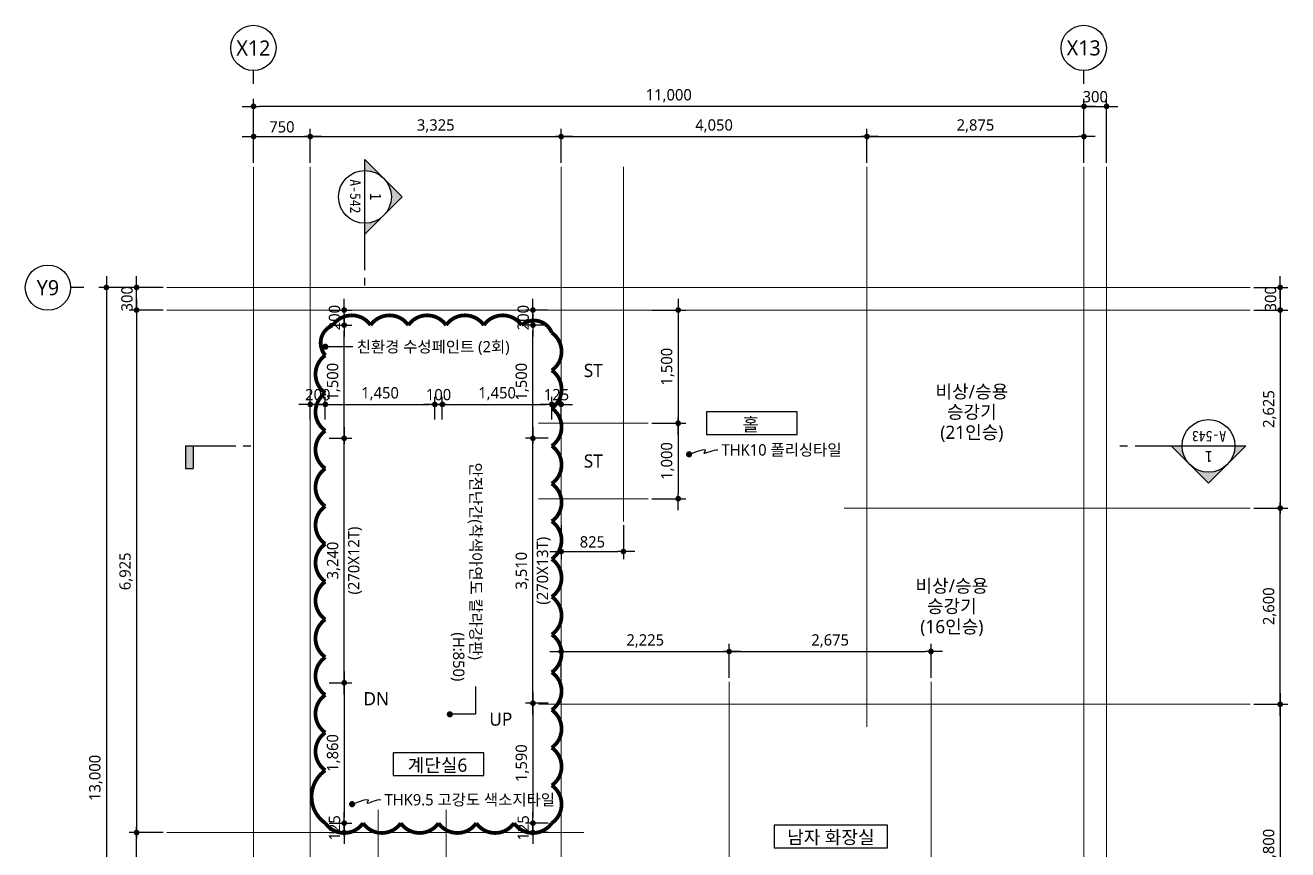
# Model space of a CAD drawing. Header units: millimetres. Extents: x 1424731 to 1631737, y 707248 to 849681.
# Drawn here: x 1550731 to 1567456, y 718066 to 728994 of the extents above; entities that cross this region are included whole.
import ezdxf
from ezdxf.enums import TextEntityAlignment as Align

# ---------------------------------------------------------------- set-up
doc = ezdxf.new("R2010")
doc.units = ezdxf.units.MM
doc.header["$MEASUREMENT"] = 0
doc.linetypes.add('CEN', pattern=[62, 60, -1, 0, -1])
doc.layers.get('0').update_dxf_attribs({"linetype": 'CONTINUOUS'})
for name, color, linetype, lineweight in [('A-AXIS-BUBL', 7, 'CONTINUOUS', 25), ('A-CNTL', 1, 'CEN', 15), ('A-DIMS', 7, 'CONTINUOUS', 25), ('A-MKXS-LEAD', 7, 'CONTINUOUS', 25), ('A-MKXS-MAK1', 3, 'CONTINUOUS', 25), ('A-MKXS-TEXT1', 3, 'CONTINUOUS', 25), ('A-MKXS-TEXT2', 7, 'CONTINUOUS', 25), ('A-MKXX-NAME', 3, 'CONTINUOUS', 25), ('A-MKXX-SYMB', 7, 'CONTINUOUS', 25), ('A-XXXX-TXT2', 3, 'CONTINUOUS', 25), ('REV-202205', 20, 'CONTINUOUS', 25)]:
    doc.layers.add(name, color=color, linetype=linetype, lineweight=lineweight)
doc.styles.add('HY울릉도L', font='')
doc.styles.add('돋움체', font='')
doc.styles.add('맑은고딕', font='malgun.ttf')
doc.styles.get('HY울릉도L').set_extended_font_data('HYwulM')
doc.styles.get('돋움체').set_extended_font_data('DotumChe')
doc.dimstyles.new('CDIM', dxfattribs={"dimtxt": 3, "dimasz": 1.5, "dimexe": 2, "dimexo": 1, "dimgap": 1, "dimtad": 1, "dimdec": 0, "dimrnd": 0.5, "dimzin": 0, "dimdsep": 32, "dimlunit": 6, "dimtxsty": 'HY울릉도L', "dimblk1": '_CIDOT', "dimblk2": '_CIDOT', "dimsah": 1, "dimcen": 5.5, "dimclrd": 2, "dimclre": 2, "dimclrt": 7, "dimadec": 0, "dimazin": 0, "dimtfac": 1, "dimtdec": 0, "dimtix": 1, "dimtmove": 2, "dimatfit": 1, "dimldrblk": '_CIDOT', "dimfxl": 1, "dimtolj": 1, "dimtzin": 0, "dimlwd": -1, "dimarcsym": 0})

# ---------------------------------------------------------------- blocks, each defined once
blk = doc.blocks.new('_CIDOT')
at = {"color": 0, "linetype": 'ByBlock'}
blk.add_line((2, 0), (-1, 0), dxfattribs=at)
at = {"color": 0, "linetype": 'ByBlock', "const_width": 0.5}
blk.add_lwpolyline([(-0.25, 0, 1), (0.25, 0, 1)], format="xyb", close=True, dxfattribs=at)
blk = doc.blocks.new('*D1087')
at = {"layer": 'A-DIMS', "lineweight": -2, "transparency": 16777216}
for p, q in [((13250, -300), (13700, -300)), ((13250, -2925), (13700, -2925))]:
    blk.add_line(p, q, dxfattribs=at)
at = {"layer": 'A-DIMS', "transparency": 16777216}
blk.add_line((13600, -375), (13600, -2850), dxfattribs=at)
at = {"layer": 'A-DIMS', "transparency": 16777216, "xscale": 75, "yscale": 75, "zscale": 75}
for p, rotation in [((13600, -300), 90), ((13600, -2925), 270)]:
    blk.add_blockref('_CIDOT', p, dxfattribs=dict(at, rotation=rotation))
at = {"layer": 'A-DIMS', "color": 3, "transparency": 16777216, "insert": (13460, -1612), "char_height": 150, "attachment_point": 5, "rotation": 90, "style": '맑은고딕'}
blk.add_mtext('\\A1;2,625', dxfattribs=at)
blk = doc.blocks.new('*D1088')
at = {"layer": 'A-DIMS', "transparency": 16777216}
for p, q in [((13600, 75), (13600, 150)), ((13600, 0), (13600, -300)), ((13600, -375), (13600, -450))]:
    blk.add_line(p, q, dxfattribs=at)
at = {"layer": 'A-DIMS', "lineweight": -2, "transparency": 16777216}
for p, q in [((13250, 0), (13700, 0)), ((13250, -300), (13700, -300))]:
    blk.add_line(p, q, dxfattribs=at)
at = {"layer": 'A-DIMS', "transparency": 16777216, "xscale": 75, "yscale": 75, "zscale": 75}
for p, rotation in [((13600, 0), 270), ((13600, -300), 90)]:
    blk.add_blockref('_CIDOT', p, dxfattribs=dict(at, rotation=rotation))
at = {"layer": 'A-DIMS', "color": 3, "transparency": 16777216, "insert": (13473, -150), "char_height": 150, "attachment_point": 5, "rotation": 90, "style": '맑은고딕'}
blk.add_mtext('\\A1;300', dxfattribs=at)
blk = doc.blocks.new('*D1089')
at = {"layer": 'A-DIMS', "lineweight": -2, "transparency": 16777216}
for p, q in [((13250, -5525), (13700, -5525)), ((13250, -9325), (13700, -9325))]:
    blk.add_line(p, q, dxfattribs=at)
at = {"layer": 'A-DIMS', "transparency": 16777216}
blk.add_line((13600, -5600), (13600, -9250), dxfattribs=at)
at = {"layer": 'A-DIMS', "transparency": 16777216, "xscale": 75, "yscale": 75, "zscale": 75}
for p, rotation in [((13600, -5525), 90), ((13600, -9325), 270)]:
    blk.add_blockref('_CIDOT', p, dxfattribs=dict(at, rotation=rotation))
at = {"layer": 'A-DIMS', "color": 3, "transparency": 16777216, "insert": (13460, -7425), "char_height": 150, "attachment_point": 5, "rotation": 90, "style": '맑은고딕'}
blk.add_mtext('\\A1;3,800', dxfattribs=at)
blk = doc.blocks.new('*D1090')
at = {"layer": 'A-DIMS', "lineweight": -2, "transparency": 16777216}
for p, q in [((-1200, 0), (-2050, 0)), ((-1200, -13000), (-2050, -13000))]:
    blk.add_line(p, q, dxfattribs=at)
at = {"layer": 'A-DIMS', "transparency": 16777216}
blk.add_line((-1950, -75), (-1950, -12925), dxfattribs=at)
at = {"layer": 'A-DIMS', "transparency": 16777216, "xscale": 75, "yscale": 75, "zscale": 75}
for p, rotation in [((-1950, 0), 90), ((-1950, -13000), 270)]:
    blk.add_blockref('_CIDOT', p, dxfattribs=dict(at, rotation=rotation))
at = {"layer": 'A-DIMS', "color": 3, "transparency": 16777216, "insert": (-2090, -6500), "char_height": 150, "attachment_point": 5, "rotation": 90, "style": '맑은고딕'}
blk.add_mtext('\\A1;13,000', dxfattribs=at)
blk = doc.blocks.new('*D1091')
at = {"layer": 'A-DIMS', "lineweight": -2, "transparency": 16777216}
for p, q in [((-1200, -300), (-1650, -300)), ((-1200, -7225), (-1650, -7225))]:
    blk.add_line(p, q, dxfattribs=at)
at = {"layer": 'A-DIMS', "transparency": 16777216}
blk.add_line((-1550, -375), (-1550, -7150), dxfattribs=at)
at = {"layer": 'A-DIMS', "transparency": 16777216, "xscale": 75, "yscale": 75, "zscale": 75}
for p, rotation in [((-1550, -300), 90), ((-1550, -7225), 270)]:
    blk.add_blockref('_CIDOT', p, dxfattribs=dict(at, rotation=rotation))
at = {"layer": 'A-DIMS', "color": 3, "transparency": 16777216, "insert": (-1690, -3762), "char_height": 150, "attachment_point": 5, "rotation": 90, "style": '맑은고딕'}
blk.add_mtext('\\A1;6,925', dxfattribs=at)
blk = doc.blocks.new('*D1094')
at = {"layer": 'A-DIMS', "transparency": 16777216}
for p, q in [((10925, 2400), (10850, 2400)), ((11000, 2400), (11300, 2400)), ((11375, 2400), (11450, 2400))]:
    blk.add_line(p, q, dxfattribs=at)
at = {"layer": 'A-DIMS', "lineweight": -2, "transparency": 16777216}
for p, q in [((11000, 1650), (11000, 2500)), ((11300, 1650), (11300, 2500))]:
    blk.add_line(p, q, dxfattribs=at)
at = {"layer": 'A-DIMS', "transparency": 16777216, "xscale": 75, "yscale": 75, "zscale": 75}
blk.add_blockref('_CIDOT', (11000, 2400), dxfattribs=at)
at = {"layer": 'A-DIMS', "transparency": 16777216, "xscale": 75, "yscale": 75, "zscale": 75, "rotation": 180}
blk.add_blockref('_CIDOT', (11300, 2400), dxfattribs=at)
at = {"layer": 'A-DIMS', "color": 3, "transparency": 16777216, "insert": (11150, 2527), "char_height": 150, "attachment_point": 5, "style": '맑은고딕'}
blk.add_mtext('\\A1;300', dxfattribs=at)
blk = doc.blocks.new('*D1095')
at = {"layer": 'A-DIMS', "lineweight": -2, "transparency": 16777216}
for p, q in [((8125, 1650), (8125, 2100)), ((11000, 1650), (11000, 2100))]:
    blk.add_line(p, q, dxfattribs=at)
at = {"layer": 'A-DIMS', "transparency": 16777216}
blk.add_line((8200, 2000), (10925, 2000), dxfattribs=at)
at = {"layer": 'A-DIMS', "transparency": 16777216, "xscale": 75, "yscale": 75, "zscale": 75, "rotation": 180}
blk.add_blockref('_CIDOT', (8125, 2000), dxfattribs=at)
at = {"layer": 'A-DIMS', "transparency": 16777216, "xscale": 75, "yscale": 75, "zscale": 75}
blk.add_blockref('_CIDOT', (11000, 2000), dxfattribs=at)
at = {"layer": 'A-DIMS', "color": 3, "transparency": 16777216, "insert": (9563, 2140), "char_height": 150, "attachment_point": 5, "style": '맑은고딕'}
blk.add_mtext('\\A1;2,875', dxfattribs=at)
blk = doc.blocks.new('*D1096')
at = {"layer": 'A-DIMS', "lineweight": -2, "transparency": 16777216}
for p, q in [((4075, 1650), (4075, 2100)), ((8125, 1650), (8125, 2100))]:
    blk.add_line(p, q, dxfattribs=at)
at = {"layer": 'A-DIMS', "transparency": 16777216}
blk.add_line((4150, 2000), (8050, 2000), dxfattribs=at)
at = {"layer": 'A-DIMS', "transparency": 16777216, "xscale": 75, "yscale": 75, "zscale": 75, "rotation": 180}
blk.add_blockref('_CIDOT', (4075, 2000), dxfattribs=at)
at = {"layer": 'A-DIMS', "transparency": 16777216, "xscale": 75, "yscale": 75, "zscale": 75}
blk.add_blockref('_CIDOT', (8125, 2000), dxfattribs=at)
at = {"layer": 'A-DIMS', "color": 3, "transparency": 16777216, "insert": (6100, 2140), "char_height": 150, "attachment_point": 5, "style": '맑은고딕'}
blk.add_mtext('\\A1;4,050', dxfattribs=at)
blk = doc.blocks.new('*D1097')
at = {"layer": 'A-DIMS', "lineweight": -2, "transparency": 16777216}
for p, q in [((750, 1650), (750, 2100)), ((4075, 1650), (4075, 2100))]:
    blk.add_line(p, q, dxfattribs=at)
at = {"layer": 'A-DIMS', "transparency": 16777216}
blk.add_line((825, 2000), (4000, 2000), dxfattribs=at)
at = {"layer": 'A-DIMS', "transparency": 16777216, "xscale": 75, "yscale": 75, "zscale": 75, "rotation": 180}
blk.add_blockref('_CIDOT', (750, 2000), dxfattribs=at)
at = {"layer": 'A-DIMS', "transparency": 16777216, "xscale": 75, "yscale": 75, "zscale": 75}
blk.add_blockref('_CIDOT', (4075, 2000), dxfattribs=at)
at = {"layer": 'A-DIMS', "color": 3, "transparency": 16777216, "insert": (2413, 2140), "char_height": 150, "attachment_point": 5, "style": '맑은고딕'}
blk.add_mtext('\\A1;3,325', dxfattribs=at)
blk = doc.blocks.new('*D1098')
at = {"layer": 'A-DIMS', "lineweight": -2, "transparency": 16777216}
for p, q in [((0, 1650), (0, 2100)), ((750, 1650), (750, 2100))]:
    blk.add_line(p, q, dxfattribs=at)
at = {"layer": 'A-DIMS', "transparency": 16777216}
blk.add_line((75, 2000), (675, 2000), dxfattribs=at)
at = {"layer": 'A-DIMS', "transparency": 16777216, "xscale": 75, "yscale": 75, "zscale": 75, "rotation": 180}
blk.add_blockref('_CIDOT', (0, 2000), dxfattribs=at)
at = {"layer": 'A-DIMS', "transparency": 16777216, "xscale": 75, "yscale": 75, "zscale": 75}
blk.add_blockref('_CIDOT', (750, 2000), dxfattribs=at)
at = {"layer": 'A-DIMS', "color": 3, "transparency": 16777216, "insert": (375, 2127), "char_height": 150, "attachment_point": 5, "style": '맑은고딕'}
blk.add_mtext('\\A1;750', dxfattribs=at)
blk = doc.blocks.new('*D1099')
at = {"layer": 'A-DIMS', "lineweight": -2, "transparency": 16777216}
for p, q in [((0, 1650), (0, 2500)), ((11000, 1650), (11000, 2500))]:
    blk.add_line(p, q, dxfattribs=at)
at = {"layer": 'A-DIMS', "transparency": 16777216}
blk.add_line((10925, 2400), (75, 2400), dxfattribs=at)
at = {"layer": 'A-DIMS', "transparency": 16777216, "xscale": 75, "yscale": 75, "zscale": 75, "rotation": 180}
blk.add_blockref('_CIDOT', (0, 2400), dxfattribs=at)
at = {"layer": 'A-DIMS', "transparency": 16777216, "xscale": 75, "yscale": 75, "zscale": 75}
blk.add_blockref('_CIDOT', (11000, 2400), dxfattribs=at)
at = {"layer": 'A-DIMS', "color": 3, "transparency": 16777216, "insert": (5500, 2540), "char_height": 150, "attachment_point": 5, "style": '맑은고딕'}
blk.add_mtext('\\A1;11,000', dxfattribs=at)
blk = doc.blocks.new('*D1101')
at = {"layer": 'A-DIMS', "lineweight": -2, "transparency": 16777216}
for p, q in [((13250, -2925), (13700, -2925)), ((13250, -5525), (13700, -5525))]:
    blk.add_line(p, q, dxfattribs=at)
at = {"layer": 'A-DIMS', "transparency": 16777216}
blk.add_line((13600, -5450), (13600, -3000), dxfattribs=at)
at = {"layer": 'A-DIMS', "transparency": 16777216, "xscale": 75, "yscale": 75, "zscale": 75}
for p, rotation in [((13600, -2925), 90), ((13600, -5525), 270)]:
    blk.add_blockref('_CIDOT', p, dxfattribs=dict(at, rotation=rotation))
at = {"layer": 'A-DIMS', "color": 3, "transparency": 16777216, "insert": (13460, -4225), "char_height": 150, "attachment_point": 5, "rotation": 90, "style": '맑은고딕'}
blk.add_mtext('\\A1;2,600', dxfattribs=at)
blk = doc.blocks.new('*D1104')
at = {"layer": 'A-DIMS', "lineweight": -2, "transparency": 16777216}
for p, q in [((-1200, -7225), (-1650, -7225)), ((-1200, -8450), (-1650, -8450))]:
    blk.add_line(p, q, dxfattribs=at)
at = {"layer": 'A-DIMS', "transparency": 16777216}
blk.add_line((-1550, -8375), (-1550, -7300), dxfattribs=at)
at = {"layer": 'A-DIMS', "transparency": 16777216, "xscale": 75, "yscale": 75, "zscale": 75}
for p, rotation in [((-1550, -7225), 90), ((-1550, -8450), 270)]:
    blk.add_blockref('_CIDOT', p, dxfattribs=dict(at, rotation=rotation))
at = {"layer": 'A-DIMS', "color": 3, "transparency": 16777216, "insert": (-1690, -7838), "char_height": 150, "attachment_point": 5, "rotation": 90, "style": '맑은고딕'}
blk.add_mtext('\\A1;1,225', dxfattribs=at)
blk = doc.blocks.new('*D1105')
at = {"layer": 'A-DIMS', "lineweight": -2, "transparency": 16777216}
for p, q in [((5275, -1800), (5725, -1800)), ((5275, -2800), (5725, -2800))]:
    blk.add_line(p, q, dxfattribs=at)
at = {"layer": 'A-DIMS', "transparency": 16777216}
blk.add_line((5625, -1875), (5625, -2725), dxfattribs=at)
at = {"layer": 'A-DIMS', "transparency": 16777216, "xscale": 75, "yscale": 75, "zscale": 75}
for p, rotation in [((5625, -1800), 90), ((5625, -2800), 270)]:
    blk.add_blockref('_CIDOT', p, dxfattribs=dict(at, rotation=rotation))
at = {"layer": 'A-DIMS', "color": 3, "transparency": 16777216, "insert": (5485, -2300), "char_height": 150, "attachment_point": 5, "rotation": 90, "style": '맑은고딕'}
blk.add_mtext('\\A1;1,000', dxfattribs=at)
blk = doc.blocks.new('*D1106')
at = {"layer": 'A-DIMS', "lineweight": -2, "transparency": 16777216}
for p, q in [((5275, -300), (5725, -300)), ((5275, -1800), (5725, -1800))]:
    blk.add_line(p, q, dxfattribs=at)
at = {"layer": 'A-DIMS', "transparency": 16777216}
blk.add_line((5625, -375), (5625, -1725), dxfattribs=at)
at = {"layer": 'A-DIMS', "transparency": 16777216, "xscale": 75, "yscale": 75, "zscale": 75}
for p, rotation in [((5625, -300), 90), ((5625, -1800), 270)]:
    blk.add_blockref('_CIDOT', p, dxfattribs=dict(at, rotation=rotation))
at = {"layer": 'A-DIMS', "color": 3, "transparency": 16777216, "insert": (5485, -1050), "char_height": 150, "attachment_point": 5, "rotation": 90, "style": '맑은고딕'}
blk.add_mtext('\\A1;1,500', dxfattribs=at)
blk = doc.blocks.new('*D1107')
at = {"layer": 'A-DIMS', "lineweight": -2, "transparency": 16777216}
for p, q in [((4075, -3150), (4075, -3600)), ((4900, -3150), (4900, -3600))]:
    blk.add_line(p, q, dxfattribs=at)
at = {"layer": 'A-DIMS', "transparency": 16777216}
blk.add_line((4150, -3500), (4825, -3500), dxfattribs=at)
at = {"layer": 'A-DIMS', "transparency": 16777216, "xscale": 75, "yscale": 75, "zscale": 75, "rotation": 180}
blk.add_blockref('_CIDOT', (4075, -3500), dxfattribs=at)
at = {"layer": 'A-DIMS', "transparency": 16777216, "xscale": 75, "yscale": 75, "zscale": 75}
blk.add_blockref('_CIDOT', (4900, -3500), dxfattribs=at)
at = {"layer": 'A-DIMS', "color": 3, "transparency": 16777216, "insert": (4488, -3373), "char_height": 150, "attachment_point": 5, "style": '맑은고딕'}
blk.add_mtext('\\A1;825', dxfattribs=at)
blk = doc.blocks.new('*D1110')
at = {"layer": 'A-DIMS', "lineweight": -2, "transparency": 16777216}
for p, q in [((-1200, 0), (-1650, 0)), ((-1200, -300), (-1650, -300))]:
    blk.add_line(p, q, dxfattribs=at)
at = {"layer": 'A-DIMS', "transparency": 16777216}
for p, q in [((-1550, 75), (-1550, 150)), ((-1550, -300), (-1550, 0)), ((-1550, -375), (-1550, -450))]:
    blk.add_line(p, q, dxfattribs=at)
at = {"layer": 'A-DIMS', "transparency": 16777216, "xscale": 75, "yscale": 75, "zscale": 75}
for p, rotation in [((-1550, 0), 270), ((-1550, -300), 90)]:
    blk.add_blockref('_CIDOT', p, dxfattribs=dict(at, rotation=rotation))
at = {"layer": 'A-DIMS', "color": 3, "transparency": 16777216, "insert": (-1677, -150), "char_height": 150, "attachment_point": 5, "rotation": 90, "style": '맑은고딕'}
blk.add_mtext('\\A1;300', dxfattribs=at)
blk = doc.blocks.new('*D1111')
at = {"layer": 'A-DIMS', "lineweight": -2, "transparency": 16777216}
for p, q in [((4075, -5175), (4075, -4725)), ((6300, -5175), (6300, -4725))]:
    blk.add_line(p, q, dxfattribs=at)
at = {"layer": 'A-DIMS', "transparency": 16777216}
blk.add_line((4150, -4825), (6225, -4825), dxfattribs=at)
at = {"layer": 'A-DIMS', "transparency": 16777216, "xscale": 75, "yscale": 75, "zscale": 75, "rotation": 180}
blk.add_blockref('_CIDOT', (4075, -4825), dxfattribs=at)
at = {"layer": 'A-DIMS', "transparency": 16777216, "xscale": 75, "yscale": 75, "zscale": 75}
blk.add_blockref('_CIDOT', (6300, -4825), dxfattribs=at)
at = {"layer": 'A-DIMS', "color": 3, "transparency": 16777216, "insert": (5188, -4685), "char_height": 150, "attachment_point": 5, "style": '맑은고딕'}
blk.add_mtext('\\A1;2,225', dxfattribs=at)
blk = doc.blocks.new('*D1112')
at = {"layer": 'A-DIMS', "lineweight": -2, "transparency": 16777216}
for p, q in [((6300, -5175), (6300, -4725)), ((8975, -5175), (8975, -4725))]:
    blk.add_line(p, q, dxfattribs=at)
at = {"layer": 'A-DIMS', "transparency": 16777216}
blk.add_line((6375, -4825), (8900, -4825), dxfattribs=at)
at = {"layer": 'A-DIMS', "transparency": 16777216, "xscale": 75, "yscale": 75, "zscale": 75, "rotation": 180}
blk.add_blockref('_CIDOT', (6300, -4825), dxfattribs=at)
at = {"layer": 'A-DIMS', "transparency": 16777216, "xscale": 75, "yscale": 75, "zscale": 75}
blk.add_blockref('_CIDOT', (8975, -4825), dxfattribs=at)
at = {"layer": 'A-DIMS', "color": 3, "transparency": 16777216, "insert": (7638, -4685), "char_height": 150, "attachment_point": 5, "style": '맑은고딕'}
blk.add_mtext('\\A1;2,675', dxfattribs=at)
blk = doc.blocks.new('비상승용승강기16인승')
at = {"layer": 'A-MKXX-NAME', "style": '맑은고딕'}
for s, p in [('비상/승용', (0, 270)), ('승강기', (0, 0)), ('(16인승)', (0, -270))]:
    blk.add_text(s, height=175, dxfattribs=at).set_placement(p, align=Align.MIDDLE_CENTER)
blk = doc.blocks.new('CORE 6- 단면')
at = {"layer": 'A-MKXS-MAK1'}
h = blk.add_hatch(color=256, dxfattribs=at)
h.paths.add_polyline_path([(-1630, 4290), (-1383, 4042, 0.414214), (-1878, 4042)])
h.paths.add_polyline_path([(-1383, 4042), (-1135, 3795), (-1280, 3795, 0.198912)])
h.paths.add_polyline_path([(-1878, 4042, 0.198912), (-1980, 3795), (-2125, 3795)])
blk.add_hatch(color=256, dxfattribs=at).paths.add_polyline_path([(11820, 4095), (11920, 4095), (11920, 3795), (11820, 3795)])
h = blk.add_hatch(color=256, dxfattribs=at)
h.paths.add_polyline_path([(9050, 495), (9297, 742, 0.414214), (9297, 247)])
h.paths.add_polyline_path([(9297, 742), (9545, 990), (9545, 845, 0.198912)])
h.paths.add_polyline_path([(9297, 247, 0.198912), (9545, 145), (9545, 0)])
for p, q in [((-2125, 3795), (-1630, 4290)), ((-1135, 3795), (-1630, 4290)), ((11920, 4095), (11820, 4095)), ((11820, 3795), (11820, 4095)), ((11920, 3795), (11920, 4095)), ((-657, 3795), (-2125, 3795)), ((-457, 3795), (-557, 3795)), ((11157, 3795), (11057, 3795)), ((11920, 3795), (11257, 3795)), ((9545, 1668), (9545, 1568)), ((9545, 1468), (9545, 0)), ((9545, 990), (9050, 495)), ((9545, 0), (9050, 495))]:
    blk.add_line(p, q, dxfattribs=at)
for centre in [(-1630, 3795), (9545, 495)]:
    blk.add_circle(centre, 350, dxfattribs=at)
at = {"layer": 'A-MKXS-TEXT2', "style": '돋움체'}
for s, height, p in [('1', 150, (-1634, 3939)), ('A-543', 140, (-1637, 3667))]:
    blk.add_text(s, height=height, dxfattribs=at).set_placement(p, align=Align.MIDDLE)
for s, height, p in [('A-542', 140, (9673, 488)), ('1', 150, (9401, 491))]:
    blk.add_text(s, height=height, rotation=90, dxfattribs=at).set_placement(p, align=Align.MIDDLE)
blk = doc.blocks.new('*D948')
at = {"layer": 'A-DIMS', "lineweight": -2, "transparency": 16777216}
for p, q in [((1556256, 723769), (1556256, 724069)), ((1557706, 723769), (1557706, 724069))]:
    blk.add_line(p, q, dxfattribs=at)
at = {"layer": 'A-DIMS', "transparency": 16777216}
blk.add_line((1556331, 723969), (1557631, 723969), dxfattribs=at)
at = {"layer": 'A-DIMS', "transparency": 16777216, "xscale": 75, "yscale": 75, "zscale": 75, "rotation": 180}
blk.add_blockref('_CIDOT', (1556256, 723969), dxfattribs=at)
at = {"layer": 'A-DIMS', "transparency": 16777216, "xscale": 75, "yscale": 75, "zscale": 75}
blk.add_blockref('_CIDOT', (1557706, 723969), dxfattribs=at)
at = {"layer": 'A-DIMS', "color": 3, "transparency": 16777216, "insert": (1556981, 724109), "char_height": 150, "attachment_point": 5, "style": '맑은고딕'}
blk.add_mtext('\\A1;1,450', dxfattribs=at)
blk = doc.blocks.new('*D949')
at = {"layer": 'A-DIMS', "lineweight": -2, "transparency": 16777216}
for p, q in [((1557656, 723519), (1557356, 723519)), ((1557656, 720009), (1557356, 720009))]:
    blk.add_line(p, q, dxfattribs=at)
at = {"layer": 'A-DIMS', "transparency": 16777216}
blk.add_line((1557456, 720084), (1557456, 723444), dxfattribs=at)
at = {"layer": 'A-DIMS', "transparency": 16777216, "xscale": 75, "yscale": 75, "zscale": 75}
for p, rotation in [((1557456, 723519), 90), ((1557456, 720009), 270)]:
    blk.add_blockref('_CIDOT', p, dxfattribs=dict(at, rotation=rotation))
at = {"layer": 'A-DIMS', "color": 3, "transparency": 16777216, "char_height": 150, "attachment_point": 5, "rotation": 90, "style": '맑은고딕'}
for s, insert in [('\\A1;(270X13T)', (1557599, 721764)), ('\\A1;3,510', (1557315, 721764))]:
    blk.add_mtext(s, dxfattribs=dict(at, insert=insert))
blk = doc.blocks.new('*D950')
at = {"layer": 'A-DIMS', "lineweight": -2, "transparency": 16777216}
for p, q in [((1557656, 720009), (1557356, 720009)), ((1557656, 718419), (1557356, 718419))]:
    blk.add_line(p, q, dxfattribs=at)
at = {"layer": 'A-DIMS', "transparency": 16777216}
blk.add_line((1557456, 719934), (1557456, 718494), dxfattribs=at)
at = {"layer": 'A-DIMS', "transparency": 16777216, "xscale": 75, "yscale": 75, "zscale": 75}
for p, rotation in [((1557456, 720009), 90), ((1557456, 718419), 270)]:
    blk.add_blockref('_CIDOT', p, dxfattribs=dict(at, rotation=rotation))
at = {"layer": 'A-DIMS', "color": 3, "transparency": 16777216, "insert": (1557315, 719214), "char_height": 150, "attachment_point": 5, "rotation": 90, "style": '맑은고딕'}
blk.add_mtext('\\A1;1,590', dxfattribs=at)
blk = doc.blocks.new('*D951')
at = {"layer": 'A-DIMS', "lineweight": -2, "transparency": 16777216}
for p, q in [((1557656, 725019), (1557356, 725019)), ((1557656, 723519), (1557356, 723519))]:
    blk.add_line(p, q, dxfattribs=at)
at = {"layer": 'A-DIMS', "transparency": 16777216}
blk.add_line((1557456, 723594), (1557456, 724944), dxfattribs=at)
at = {"layer": 'A-DIMS', "transparency": 16777216, "xscale": 75, "yscale": 75, "zscale": 75}
for p, rotation in [((1557456, 725019), 90), ((1557456, 723519), 270)]:
    blk.add_blockref('_CIDOT', p, dxfattribs=dict(at, rotation=rotation))
at = {"layer": 'A-DIMS', "color": 3, "transparency": 16777216, "insert": (1557315, 724269), "char_height": 150, "attachment_point": 5, "rotation": 90, "style": '맑은고딕'}
blk.add_mtext('\\A1;1,500', dxfattribs=at)
blk = doc.blocks.new('*D952')
at = {"layer": 'A-DIMS', "transparency": 16777216}
for p, q in [((1557456, 725294), (1557456, 725369)), ((1557456, 725019), (1557456, 725219)), ((1557456, 724944), (1557456, 724869))]:
    blk.add_line(p, q, dxfattribs=at)
at = {"layer": 'A-DIMS', "lineweight": -2, "transparency": 16777216}
for p, q in [((1557656, 725219), (1557356, 725219)), ((1557656, 725019), (1557356, 725019))]:
    blk.add_line(p, q, dxfattribs=at)
at = {"layer": 'A-DIMS', "transparency": 16777216, "xscale": 75, "yscale": 75, "zscale": 75}
for p, rotation in [((1557456, 725219), 270), ((1557456, 725019), 90)]:
    blk.add_blockref('_CIDOT', p, dxfattribs=dict(at, rotation=rotation))
at = {"layer": 'A-DIMS', "color": 3, "transparency": 16777216, "insert": (1557328, 725119), "char_height": 150, "attachment_point": 5, "rotation": 90, "style": '맑은고딕'}
blk.add_mtext('\\A1;200', dxfattribs=at)
blk = doc.blocks.new('*D953')
at = {"layer": 'A-DIMS', "transparency": 16777216}
for p, q in [((1557456, 718494), (1557456, 718569)), ((1557456, 718419), (1557456, 718294)), ((1557456, 718219), (1557456, 718144))]:
    blk.add_line(p, q, dxfattribs=at)
at = {"layer": 'A-DIMS', "lineweight": -2, "transparency": 16777216}
for p, q in [((1557656, 718419), (1557356, 718419)), ((1557656, 718294), (1557356, 718294))]:
    blk.add_line(p, q, dxfattribs=at)
at = {"layer": 'A-DIMS', "transparency": 16777216, "xscale": 75, "yscale": 75, "zscale": 75}
for p, rotation in [((1557456, 718419), 270), ((1557456, 718294), 90)]:
    blk.add_blockref('_CIDOT', p, dxfattribs=dict(at, rotation=rotation))
at = {"layer": 'A-DIMS', "color": 3, "transparency": 16777216, "insert": (1557328, 718356), "char_height": 150, "attachment_point": 5, "rotation": 90, "style": '맑은고딕'}
blk.add_mtext('\\A1;125', dxfattribs=at)
blk = doc.blocks.new('*D954')
at = {"layer": 'A-DIMS', "lineweight": -2, "transparency": 16777216}
for p, q in [((1554706, 723769), (1554706, 724069)), ((1556156, 723769), (1556156, 724069))]:
    blk.add_line(p, q, dxfattribs=at)
at = {"layer": 'A-DIMS', "transparency": 16777216}
blk.add_line((1554781, 723969), (1556081, 723969), dxfattribs=at)
at = {"layer": 'A-DIMS', "transparency": 16777216, "xscale": 75, "yscale": 75, "zscale": 75, "rotation": 180}
blk.add_blockref('_CIDOT', (1554706, 723969), dxfattribs=at)
at = {"layer": 'A-DIMS', "transparency": 16777216, "xscale": 75, "yscale": 75, "zscale": 75}
blk.add_blockref('_CIDOT', (1556156, 723969), dxfattribs=at)
at = {"layer": 'A-DIMS', "color": 3, "transparency": 16777216, "insert": (1555431, 724109), "char_height": 150, "attachment_point": 5, "style": '맑은고딕'}
blk.add_mtext('\\A1;1,450', dxfattribs=at)
blk = doc.blocks.new('*D955')
at = {"layer": 'A-DIMS', "lineweight": -2, "transparency": 16777216}
for p, q in [((1556156, 723769), (1556156, 724069)), ((1556256, 723769), (1556256, 724069))]:
    blk.add_line(p, q, dxfattribs=at)
at = {"layer": 'A-DIMS', "transparency": 16777216}
for p, q in [((1556081, 723969), (1556006, 723969)), ((1556256, 723969), (1556156, 723969)), ((1556331, 723969), (1556406, 723969))]:
    blk.add_line(p, q, dxfattribs=at)
at = {"layer": 'A-DIMS', "transparency": 16777216, "xscale": 75, "yscale": 75, "zscale": 75}
blk.add_blockref('_CIDOT', (1556156, 723969), dxfattribs=at)
at = {"layer": 'A-DIMS', "transparency": 16777216, "xscale": 75, "yscale": 75, "zscale": 75, "rotation": 180}
blk.add_blockref('_CIDOT', (1556256, 723969), dxfattribs=at)
at = {"layer": 'A-DIMS', "color": 3, "transparency": 16777216, "insert": (1556206, 724097), "char_height": 150, "attachment_point": 5, "style": '맑은고딕'}
blk.add_mtext('\\A1;100', dxfattribs=at)
blk = doc.blocks.new('*D956')
at = {"layer": 'A-DIMS', "lineweight": -2, "transparency": 16777216}
for p, q in [((1554506, 723769), (1554506, 724069)), ((1554706, 723769), (1554706, 724069))]:
    blk.add_line(p, q, dxfattribs=at)
at = {"layer": 'A-DIMS', "transparency": 16777216}
for p, q in [((1554431, 723969), (1554356, 723969)), ((1554706, 723969), (1554506, 723969)), ((1554781, 723969), (1554856, 723969))]:
    blk.add_line(p, q, dxfattribs=at)
at = {"layer": 'A-DIMS', "transparency": 16777216, "xscale": 75, "yscale": 75, "zscale": 75}
blk.add_blockref('_CIDOT', (1554506, 723969), dxfattribs=at)
at = {"layer": 'A-DIMS', "transparency": 16777216, "xscale": 75, "yscale": 75, "zscale": 75, "rotation": 180}
blk.add_blockref('_CIDOT', (1554706, 723969), dxfattribs=at)
at = {"layer": 'A-DIMS', "color": 3, "transparency": 16777216, "insert": (1554606, 724096), "char_height": 150, "attachment_point": 5, "style": '맑은고딕'}
blk.add_mtext('\\A1;200', dxfattribs=at)
blk = doc.blocks.new('*D957')
at = {"layer": 'A-DIMS', "lineweight": -2, "transparency": 16777216}
for p, q in [((1554756, 723519), (1555056, 723519)), ((1554756, 720279), (1555056, 720279))]:
    blk.add_line(p, q, dxfattribs=at)
at = {"layer": 'A-DIMS', "transparency": 16777216}
blk.add_line((1554956, 720354), (1554956, 723444), dxfattribs=at)
at = {"layer": 'A-DIMS', "transparency": 16777216, "xscale": 75, "yscale": 75, "zscale": 75}
for p, rotation in [((1554956, 723519), 90), ((1554956, 720279), 270)]:
    blk.add_blockref('_CIDOT', p, dxfattribs=dict(at, rotation=rotation))
at = {"layer": 'A-DIMS', "color": 3, "transparency": 16777216, "char_height": 150, "attachment_point": 5, "rotation": 90, "style": '맑은고딕'}
for s, insert in [('\\A1;(270X12T)', (1555099, 721899)), ('\\A1;3,240', (1554816, 721899))]:
    blk.add_mtext(s, dxfattribs=dict(at, insert=insert))
blk = doc.blocks.new('*D958')
at = {"layer": 'A-DIMS', "lineweight": -2, "transparency": 16777216}
for p, q in [((1554756, 720279), (1555056, 720279)), ((1554756, 718419), (1555056, 718419))]:
    blk.add_line(p, q, dxfattribs=at)
at = {"layer": 'A-DIMS', "transparency": 16777216}
blk.add_line((1554956, 720204), (1554956, 718494), dxfattribs=at)
at = {"layer": 'A-DIMS', "transparency": 16777216, "xscale": 75, "yscale": 75, "zscale": 75}
for p, rotation in [((1554956, 720279), 90), ((1554956, 718419), 270)]:
    blk.add_blockref('_CIDOT', p, dxfattribs=dict(at, rotation=rotation))
at = {"layer": 'A-DIMS', "color": 3, "transparency": 16777216, "insert": (1554815, 719349), "char_height": 150, "attachment_point": 5, "rotation": 90, "style": '맑은고딕'}
blk.add_mtext('\\A1;1,860', dxfattribs=at)
blk = doc.blocks.new('*D959')
at = {"layer": 'A-DIMS', "lineweight": -2, "transparency": 16777216}
for p, q in [((1554756, 725019), (1555056, 725019)), ((1554756, 723519), (1555056, 723519))]:
    blk.add_line(p, q, dxfattribs=at)
at = {"layer": 'A-DIMS', "transparency": 16777216}
blk.add_line((1554956, 723594), (1554956, 724944), dxfattribs=at)
at = {"layer": 'A-DIMS', "transparency": 16777216, "xscale": 75, "yscale": 75, "zscale": 75}
for p, rotation in [((1554956, 725019), 90), ((1554956, 723519), 270)]:
    blk.add_blockref('_CIDOT', p, dxfattribs=dict(at, rotation=rotation))
at = {"layer": 'A-DIMS', "color": 3, "transparency": 16777216, "insert": (1554815, 724269), "char_height": 150, "attachment_point": 5, "rotation": 90, "style": '맑은고딕'}
blk.add_mtext('\\A1;1,500', dxfattribs=at)
blk = doc.blocks.new('*D960')
at = {"layer": 'A-DIMS', "transparency": 16777216}
for p, q in [((1554956, 725294), (1554956, 725369)), ((1554956, 725019), (1554956, 725219)), ((1554956, 724944), (1554956, 724869))]:
    blk.add_line(p, q, dxfattribs=at)
at = {"layer": 'A-DIMS', "lineweight": -2, "transparency": 16777216}
for p, q in [((1554756, 725219), (1555056, 725219)), ((1554756, 725019), (1555056, 725019))]:
    blk.add_line(p, q, dxfattribs=at)
at = {"layer": 'A-DIMS', "transparency": 16777216, "xscale": 75, "yscale": 75, "zscale": 75}
for p, rotation in [((1554956, 725219), 270), ((1554956, 725019), 90)]:
    blk.add_blockref('_CIDOT', p, dxfattribs=dict(at, rotation=rotation))
at = {"layer": 'A-DIMS', "color": 3, "transparency": 16777216, "insert": (1554828, 725119), "char_height": 150, "attachment_point": 5, "rotation": 90, "style": '맑은고딕'}
blk.add_mtext('\\A1;200', dxfattribs=at)
blk = doc.blocks.new('*D961')
at = {"layer": 'A-DIMS', "transparency": 16777216}
for p, q in [((1554956, 718494), (1554956, 718569)), ((1554956, 718419), (1554956, 718294)), ((1554956, 718219), (1554956, 718144))]:
    blk.add_line(p, q, dxfattribs=at)
at = {"layer": 'A-DIMS', "lineweight": -2, "transparency": 16777216}
for p, q in [((1554756, 718419), (1555056, 718419)), ((1554756, 718294), (1555056, 718294))]:
    blk.add_line(p, q, dxfattribs=at)
at = {"layer": 'A-DIMS', "transparency": 16777216, "xscale": 75, "yscale": 75, "zscale": 75}
for p, rotation in [((1554956, 718419), 270), ((1554956, 718294), 90)]:
    blk.add_blockref('_CIDOT', p, dxfattribs=dict(at, rotation=rotation))
at = {"layer": 'A-DIMS', "color": 3, "transparency": 16777216, "insert": (1554828, 718356), "char_height": 150, "attachment_point": 5, "rotation": 90, "style": '맑은고딕'}
blk.add_mtext('\\A1;125', dxfattribs=at)
blk = doc.blocks.new('*D991')
at = {"layer": 'A-DIMS', "lineweight": -2, "transparency": 16777216}
for p, q in [((1557706, 723769), (1557706, 724069)), ((1557831, 723769), (1557831, 724069))]:
    blk.add_line(p, q, dxfattribs=at)
at = {"layer": 'A-DIMS', "transparency": 16777216}
for p, q in [((1557631, 723969), (1557556, 723969)), ((1557831, 723969), (1557706, 723969)), ((1557906, 723969), (1557981, 723969))]:
    blk.add_line(p, q, dxfattribs=at)
at = {"layer": 'A-DIMS', "transparency": 16777216, "xscale": 75, "yscale": 75, "zscale": 75}
blk.add_blockref('_CIDOT', (1557706, 723969), dxfattribs=at)
at = {"layer": 'A-DIMS', "transparency": 16777216, "xscale": 75, "yscale": 75, "zscale": 75, "rotation": 180}
blk.add_blockref('_CIDOT', (1557831, 723969), dxfattribs=at)
at = {"layer": 'A-DIMS', "color": 3, "transparency": 16777216, "insert": (1557768, 724097), "char_height": 150, "attachment_point": 5, "style": '맑은고딕'}
blk.add_mtext('\\A1;125', dxfattribs=at)
blk = doc.blocks.new('CORE4_GRID')
at = {"layer": 'A-AXIS-BUBL', "ltscale": 0.2}
for p, q in [((0, 2700), (0, 2875)), ((11000, 2700), (11000, 2875)), ((-2250, 0), (-2425, 0))]:
    blk.add_line(p, q, dxfattribs=at)
for centre in [(-2.9, 3175), (10997.1, 3175), (-2725, -2.9)]:
    blk.add_circle(centre, 300, dxfattribs=at)
at = {"layer": 'A-CNTL'}
for p, q in [((0, -14425), (0, 1600)), ((750, 1600), (750, -14425)), ((4075, 1600), (4075, -10275)), ((4900, 1600), (4900, -3100)), ((8125, 1600), (8125, -5825)), ((11000, 1600), (11000, -14425)), ((11300, 1600), (11300, -14425)), ((-1150, 0), (13200, 0)), ((13200, -300), (-1150, -300)), ((5225, -1800), (3775, -1800)), ((5225, -2800), (3775, -2800)), ((13200, -2925), (7825, -2925)), ((6300, -5225), (6300, -8200)), ((8975, -5225), (8975, -14425)), ((13200, -5525), (3775, -5525)), ((1650, -6925), (1650, -8750)), ((2550, -6925), (2550, -8750)), ((4375, -7225), (-1150, -7225))]:
    blk.add_line(p, q, dxfattribs=at)
at = {"layer": 'A-XXXX-TXT2', "ltscale": 0.2, "style": '맑은고딕'}
for s, p in [('X12', (-2.9, 3175)), ('X13', (10997.1, 3175)), ('Y9', (-2725, -2.9))]:
    blk.add_text(s, height=200, dxfattribs=at).set_placement(p, align=Align.MIDDLE)
at = {"layer": 'A-DIMS'}
for base, p1, p2, angle, picture, middle in [((0, 2400), (11000, 1600), (0, 1600), 180, '*D1099', (5500, 2540.5)), ((-1950, -13000), (-1150, 0), (-1150, -13000), 90, '*D1090', (-2090.5, -6500)), ((-1550, 0), (-1150, -300), (-1150, 0), 270, '*D1110', (-1677.5, -150)), ((13600, -300), (13200, 0), (13200, -300), 90, '*D1088', (13472.5, -150)), ((-1550, -7225), (-1150, -300), (-1150, -7225), 90, '*D1091', (-1690.1, -3762.5)), ((5625, -1800), (5225, -300), (5225, -1800), 90, '*D1106', (5484.5, -1050)), ((13600, -2925), (13200, -300), (13200, -2925), 90, '*D1087', (13459.9, -1612.5)), ((5625, -2800), (5225, -1800), (5225, -2800), 90, '*D1105', (5484.5, -2300)), ((13600, -2925), (13200, -5525), (13200, -2925), 270, '*D1101', (13459.9, -4225)), ((13600, -9325), (13200, -5525), (13200, -9325), 90, '*D1089', (13459.9, -7425)), ((-1550, -7225), (-1150, -8450), (-1150, -7225), 270, '*D1104', (-1690.5, -7837.5))]:
    dim = blk.add_linear_dim(base=base, p1=p1, p2=p2, angle=angle, dimstyle='CDIM', override={"dimscale": 50, "dimtxsty": '맑은고딕', "dimclrd": 256, "dimclre": 256, "dimclrt": 3}, dxfattribs=at)
    dim.commit()
    dim.dimension.update_dxf_attribs({"geometry": picture, "text_midpoint": middle})
for base, p1, p2, picture, middle in [((11300, 2400), (11000, 1600), (11300, 1600), '*D1094', (11150, 2527.5)), ((750, 2000), (0, 1600), (750, 1600), '*D1098', (375, 2127.5)), ((4075, 2000), (750, 1600), (4075, 1600), '*D1097', (2412.5, 2140.1)), ((8125, 2000), (4075, 1600), (8125, 1600), '*D1096', (6100, 2140.1)), ((11000, 2000), (8125, 1600), (11000, 1600), '*D1095', (9562.5, 2140.1)), ((4900, -3500), (4075, -3100), (4900, -3100), '*D1107', (4487.5, -3372.5)), ((6300, -4825), (4075, -5225), (6300, -5225), '*D1111', (5187.5, -4684.9)), ((8975, -4825), (6300, -5225), (8975, -5225), '*D1112', (7637.5, -4684.9))]:
    dim = blk.add_linear_dim(base=base, p1=p1, p2=p2, dimstyle='CDIM', override={"dimscale": 50, "dimtxsty": '맑은고딕', "dimclrd": 256, "dimclre": 256, "dimclrt": 3}, dxfattribs=at)
    dim.commit()
    dim.dimension.update_dxf_attribs({"geometry": picture, "text_midpoint": middle})

msp = doc.modelspace()

# ---------------------------------------------------------------- linework, layer by layer
at = {"layer": 'A-MKXS-LEAD', "const_width": 40}
for points in [[(1554684.9, 724734.8, 1), (1554726.3, 724730.6, 1)], [(1559503.9, 723309.1, 1), (1559545.4, 723304.9, 1)], [(1556357.8, 719881.9, 1), (1556353.7, 719840.4, 1)], [(1555040, 718672.4, 1), (1555081.5, 718668.2, 1)]]:
    msp.add_lwpolyline(points, format="xyb", close=True, dxfattribs=at)
at = {"layer": 'A-MKXS-LEAD'}
for points in [[(1555072.6, 724732.7), (1554705.6, 724732.7), (1554705.6, 724732.7)], [(1559523.8, 723306.7), (1559621.6, 723343.5), (1559685.3, 723363.4), (1559721.5, 723369.9), (1559736.9, 723366.4), (1559738.1, 723356.5), (1559731.6, 723343.7), (1559724, 723331.5), (1559722.1, 723323.4), (1559730.8, 723322.1), (1559748.9, 723326.5), (1559773.7, 723334.7), (1559802.6, 723344.8), (1559832.8, 723354.9), (1559861.6, 723363.1), (1559886.3, 723367.4), (1559904.2, 723366)], [(1556695.1, 720228.2), (1556695.1, 719861.1), (1556355.8, 719861.1)], [(1555059.9, 718670), (1555157.7, 718706.9), (1555221.4, 718726.8), (1555257.6, 718733.2), (1555273, 718729.7), (1555274.1, 718719.8), (1555267.7, 718707), (1555260.1, 718694.8), (1555258.2, 718686.8), (1555266.8, 718685.4), (1555285, 718689.8), (1555309.8, 718698), (1555338.7, 718708.1), (1555368.9, 718718.2), (1555397.7, 718726.4), (1555422.4, 718730.7), (1555440.3, 718729.3)]]:
    msp.add_lwpolyline(points, dxfattribs=at)
at = {"layer": 'A-MKXX-SYMB'}
for points in [[(1560955.7, 723868.7), (1559755.7, 723868.7), (1559755.7, 723568.7), (1560955.7, 723568.7)], [(1556805.7, 719348.6), (1555605.7, 719348.6), (1555605.7, 719048.6), (1556805.7, 719048.6)], [(1562153.2, 718393.7), (1560653.2, 718393.7), (1560653.2, 718093.7), (1562153.2, 718093.7)]]:
    msp.add_lwpolyline(points, close=True, dxfattribs=at)
at = {"layer": 'REV-202205', "const_width": 50}
msp.add_lwpolyline([(1554705.7, 718418.7, 0.5205671), (1555205.7, 718418.7, 0.5205671), (1555705.7, 718418.7, 0.5205671), (1556205.7, 718418.7, 0.5205671), (1556705.7, 718418.7, 0.5205671), (1557205.7, 718418.7, 0.5205671), (1557705.7, 718418.7, 0.5205671), (1557705.7, 718918.7, 0.5205671), (1557705.7, 719418.7, 0.5205671), (1557705.7, 719918.7, 0.5205671), (1557705.7, 720418.7, 0.5205671), (1557705.7, 720918.7, 0.5205671), (1557705.7, 721418.7, 0.5205671), (1557705.7, 721918.7, 0.5205671), (1557705.7, 722418.7, 0.5205671), (1557705.7, 722918.7, 0.5205671), (1557705.7, 723418.7, 0.5205671), (1557705.7, 723918.7, 0.5205671), (1557705.7, 724418.7, 0.5205671), (1557705.7, 724918.7, 0.5205671), (1557305.7, 725018.7, 0.5205671), (1556805.7, 725018.7, 0.5205671), (1556305.7, 725018.7, 0.5205671), (1555805.7, 725018.7, 0.5205671), (1555305.7, 725018.7, 0.5205671), (1554805.7, 725018.7, 0.5205671), (1554705.7, 724618.7, 0.5205671), (1554705.7, 724118.7, 0.5205671), (1554705.7, 723618.7, 0.5205671), (1554705.7, 723118.7, 0.5205671), (1554705.7, 722618.7, 0.5205671), (1554705.7, 722118.7, 0.5205671), (1554705.7, 721618.7, 0.5205671), (1554705.7, 721118.7, 0.5205671), (1554705.7, 720618.7, 0.5205671), (1554705.7, 720118.7, 0.5205671), (1554705.7, 719618.7, 0.5205671), (1554705.7, 719118.7, 0.5205671)], format="xyb", close=True, dxfattribs=at)

# ---------------------------------------------------------------- block references
at = {"layer": 'A-DIMS'}
msp.add_blockref('CORE4_GRID', (1553755.7, 725518.7), dxfattribs=at)
at = {"layer": 'A-DIMS', "rotation": 180}
msp.add_blockref('CORE 6- 단면', (1564775.7, 727213.6), dxfattribs=at)
at = {"layer": 'A-MKXX-NAME'}
msp.add_blockref('비상승용승강기16인승', (1563005.7, 721293.7), dxfattribs=at)

# ---------------------------------------------------------------- texts
at = {"layer": 'A-MKXS-TEXT1', "style": '맑은고딕'}
for s, p in [('친환경 수성페인트 (2회)', (1555122.6, 724732.7)), ('THK10 폴리싱타일', (1559954.2, 723366)), ('THK9.5 고강도 색소지타일', (1555490.3, 718729.3))]:
    msp.add_text(s, height=150, dxfattribs=at).set_placement(p, align=Align.MIDDLE_LEFT)
for s, p in [('안전난간(착색아연도 칼라강판)', (1556700.9, 723198.1)), ('(H:850)', (1556473.4, 720947.7))]:
    msp.add_text(s, height=150, rotation=270, dxfattribs=at).set_placement(p, align=Align.MIDDLE_LEFT)
at = {"layer": 'A-MKXX-NAME', "style": '맑은고딕'}
for s, p in [('ST', (1558255.7, 724418.7)), ('비상/승용', (1563270.7, 724138.7)), ('승강기', (1563270.7, 723868.7)), ('홀', (1560341.2, 723703)), ('(21인승)', (1563270.7, 723598.7)), ('ST', (1558255.7, 723218.7)), ('DN', (1555380.7, 720067.7)), ('UP', (1557030.7, 719797.7)), ('계단실6', (1556192.2, 719187)), ('남자 화장실', (1561403.3, 718232.1))]:
    msp.add_text(s, height=175, dxfattribs=at).set_placement(p, align=Align.MIDDLE_CENTER)

# ---------------------------------------------------------------- dimensions: what is measured, and where the dimension line sits
at = {"layer": 'A-DIMS'}
for base, p1, p2, text, picture, middle in [((1554955.8, 725218.6), (1554705.8, 725018.6), (1554705.8, 725218.6), '<>\\X', '*D960', (1554955.8, 725118.6)), ((1557455.7, 725218.6), (1557705.7, 725018.6), (1557705.7, 725218.6), '<>\\X', '*D952', (1557455.7, 725118.6)), ((1554955.8, 725018.6), (1554705.8, 723518.7), (1554705.8, 725018.6), '<>\\X', '*D959', (1554955.8, 724268.6)), ((1557455.7, 725018.6), (1557705.7, 723518.6), (1557705.7, 725018.6), '<>\\X', '*D951', (1557455.7, 724268.6)), ((1554955.8, 723518.7), (1554705.8, 720278.7), (1554705.8, 723518.7), '<>\\X(270X12T)', '*D957', (1554955.8, 721898.7)), ((1557455.8, 723518.6), (1557705.8, 720008.7), (1557705.7, 723518.6), '<>\\X(270X13T)', '*D949', (1557455.8, 721763.6))]:
    dim = msp.add_linear_dim(base=base, p1=p1, p2=p2, angle=270, text=text, dimstyle='CDIM', override={"dimscale": 50, "dimtxsty": '맑은고딕', "dimclrd": 256, "dimclre": 256, "dimclrt": 3}, dxfattribs=at)
    dim.commit()
    dim.dimension.update_dxf_attribs({"geometry": picture, "text_midpoint": middle})
for base, p1, p2, picture, middle in [((1554505.7, 723968.7), (1554705.8, 723718.7), (1554505.7, 723718.7), '*D956', (1554605.7, 724096.2)), ((1556155.8, 723968.7), (1556255.8, 723718.7), (1556155.8, 723718.7), '*D955', (1556205.8, 724096.6)), ((1557705.7, 723968.7), (1557830.7, 723718.7), (1557705.7, 723718.7), '*D991', (1557768.2, 724096.6))]:
    dim = msp.add_linear_dim(base=base, p1=p1, p2=p2, dimstyle='CDIM', override={"dimscale": 50, "dimtxsty": '맑은고딕', "dimclrd": 256, "dimclre": 256, "dimclrt": 3}, dxfattribs=at)
    dim.commit()
    dim.dimension.update_dxf_attribs({"geometry": picture, "text_midpoint": middle})
for base, p1, p2, angle, picture, middle in [((1556155.8, 723968.7), (1554705.8, 723718.7), (1556155.8, 723718.7), 180, '*D954', (1555430.8, 724109.2)), ((1557705.7, 723968.7), (1556255.7, 723718.7), (1557705.7, 723718.7), 180, '*D948', (1556980.7, 724109.2)), ((1554955.8, 718418.6), (1554705.8, 720278.7), (1554705.8, 718418.6), 270, '*D958', (1554815.3, 719348.6)), ((1557455.7, 718418.6), (1557705.8, 720008.7), (1557705.7, 718418.6), 270, '*D950', (1557315.3, 719213.6)), ((1554955.8, 718293.6), (1554705.8, 718418.6), (1554705.8, 718293.6), 270, '*D961', (1554827.9, 718356.1)), ((1557455.7, 718293.6), (1557705.7, 718418.6), (1557705.7, 718293.6), 270, '*D953', (1557327.8, 718356.1))]:
    dim = msp.add_linear_dim(base=base, p1=p1, p2=p2, angle=angle, dimstyle='CDIM', override={"dimscale": 50, "dimtxsty": '맑은고딕', "dimclrd": 256, "dimclre": 256, "dimclrt": 3}, dxfattribs=at)
    dim.commit()
    dim.dimension.update_dxf_attribs({"geometry": picture, "text_midpoint": middle})

doc.saveas('drawing.dxf')
